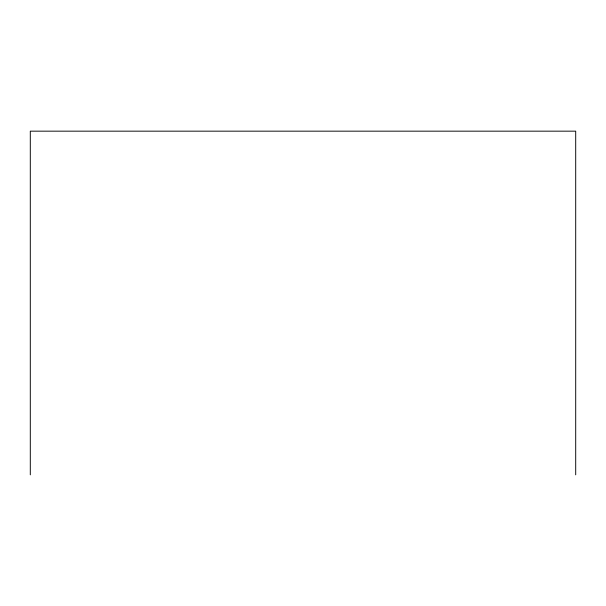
<?xml version="1.0" encoding="UTF-8"?>
<svg xmlns="http://www.w3.org/2000/svg" width="606" height="606" viewBox="0 0 606 606"><rect width="100%" height="100%" fill="white"/><g stroke="black" fill="none" stroke-linecap="round" stroke-linejoin="round"><path stroke-width="0.91" d="M575.7 474.839L575.7 131.161L30.3 131.161L30.3 474.839"/></g></svg>
